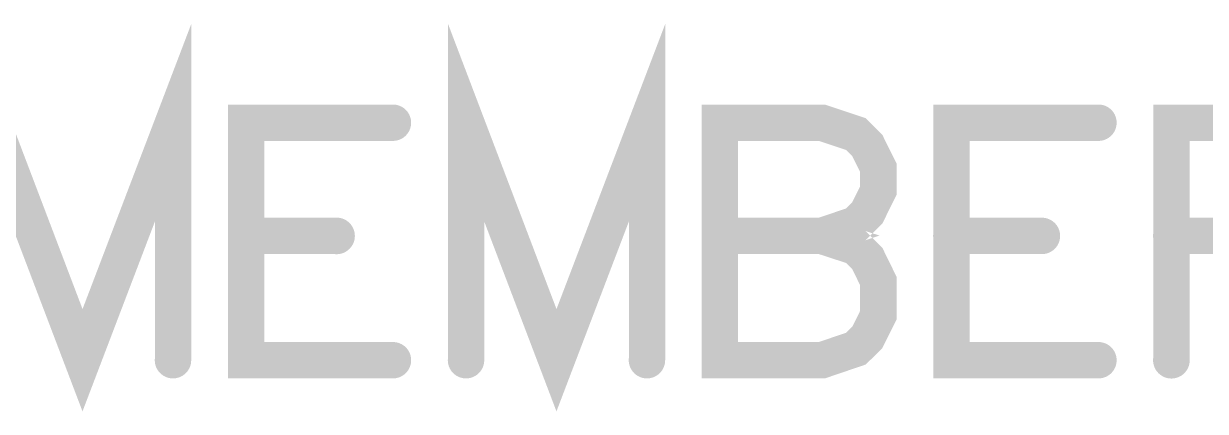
# Model space of a CAD drawing. Extents: x -0.29 to 2.65, y -0.09 to 2.49.
# Drawn here: x 0.8878 to 1.3875, y 2.3267 to 2.4907 of the extents above; entities that cross this region are included whole.
import ezdxf

# ---------------------------------------------------------------- set-up
doc = ezdxf.new("R2010")
doc.units = 0
doc.layers.add('Top', color=5, linetype='CONTINUOUS')

msp = doc.modelspace()

# ---------------------------------------------------------------- linework, layer by layer
at = {"layer": 'Top', "linetype": 'CONTINUOUS', "const_width": 0.0154}
for points in [[(0.951, 2.3483), (0.951, 2.4488), (0.9127, 2.3483), (0.8745, 2.4488), (0.8745, 2.3483)], [(1.1514, 2.3483), (1.1514, 2.4488), (1.1131, 2.3483), (1.0749, 2.4488), (1.0749, 2.3483)], [(1.044, 2.4488), (0.9819, 2.4488), (0.9819, 2.3483), (1.044, 2.3483)], [(1.1822, 2.4488), (1.1822, 2.3483), (1.2253, 2.3483), (1.2397, 2.3532), (1.2445, 2.3579), (1.2492, 2.3674), (1.2492, 2.3818), (1.2445, 2.3914), (1.2397, 2.3962), (1.2253, 2.4009), (1.2397, 2.4058), (1.2445, 2.4106), (1.2492, 2.4201), (1.2492, 2.4297), (1.2445, 2.4392), (1.2397, 2.444), (1.2253, 2.4488), (1.1822, 2.4488)], [(1.3422, 2.4488), (1.2801, 2.4488), (1.2801, 2.3483), (1.3422, 2.3483)], [(1.3731, 2.4009), (1.4161, 2.4009), (1.4305, 2.4058), (1.4353, 2.4106), (1.4401, 2.4201), (1.4401, 2.4297), (1.4353, 2.4392), (1.4305, 2.444), (1.4161, 2.4488), (1.3731, 2.4488), (1.3731, 2.3483)], [(0.9819, 2.4009), (1.0201, 2.4009)], [(1.1822, 2.4009), (1.2253, 2.4009)], [(1.2801, 2.4009), (1.3183, 2.4009)]]:
    msp.add_lwpolyline(points, dxfattribs=at)
at = {"layer": 'Top', "linetype": 'CONTINUOUS', "const_width": 0.0077}
for points in [[(1.0401, 2.4488, 1), (1.0478, 2.4488, 1), (1.0401, 2.4488, 1)], [(1.1784, 2.4488, 1), (1.1861, 2.4488, 1), (1.1784, 2.4488, 1)], [(1.3384, 2.4488, 1), (1.3461, 2.4488, 1), (1.3384, 2.4488, 1)], [(0.978, 2.4009, 1), (0.9857, 2.4009, 1), (0.978, 2.4009, 1)], [(1.0162, 2.4009, 1), (1.024, 2.4009, 1), (1.0162, 2.4009, 1)], [(1.1784, 2.4009, 1), (1.1861, 2.4009, 1), (1.1784, 2.4009, 1)], [(1.2215, 2.4009, 1), (1.2292, 2.4009, 1), (1.2215, 2.4009, 1)], [(1.2762, 2.4009, 1), (1.284, 2.4009, 1), (1.2762, 2.4009, 1)], [(1.3145, 2.4009, 1), (1.3222, 2.4009, 1), (1.3145, 2.4009, 1)], [(1.3692, 2.4009, 1), (1.377, 2.4009, 1), (1.3692, 2.4009, 1)], [(0.9471, 2.3483, 1), (0.9548, 2.3483, 1), (0.9471, 2.3483, 1)], [(1.0401, 2.3483, 1), (1.0478, 2.3483, 1), (1.0401, 2.3483, 1)], [(1.071, 2.3483, 1), (1.0787, 2.3483, 1), (1.071, 2.3483, 1)], [(1.1475, 2.3483, 1), (1.1552, 2.3483, 1), (1.1475, 2.3483, 1)], [(1.3384, 2.3483, 1), (1.3461, 2.3483, 1), (1.3384, 2.3483, 1)], [(1.3692, 2.3483, 1), (1.377, 2.3483, 1), (1.3692, 2.3483, 1)]]:
    msp.add_lwpolyline(points, format="xyb", dxfattribs=at)

doc.saveas('drawing.dxf')
